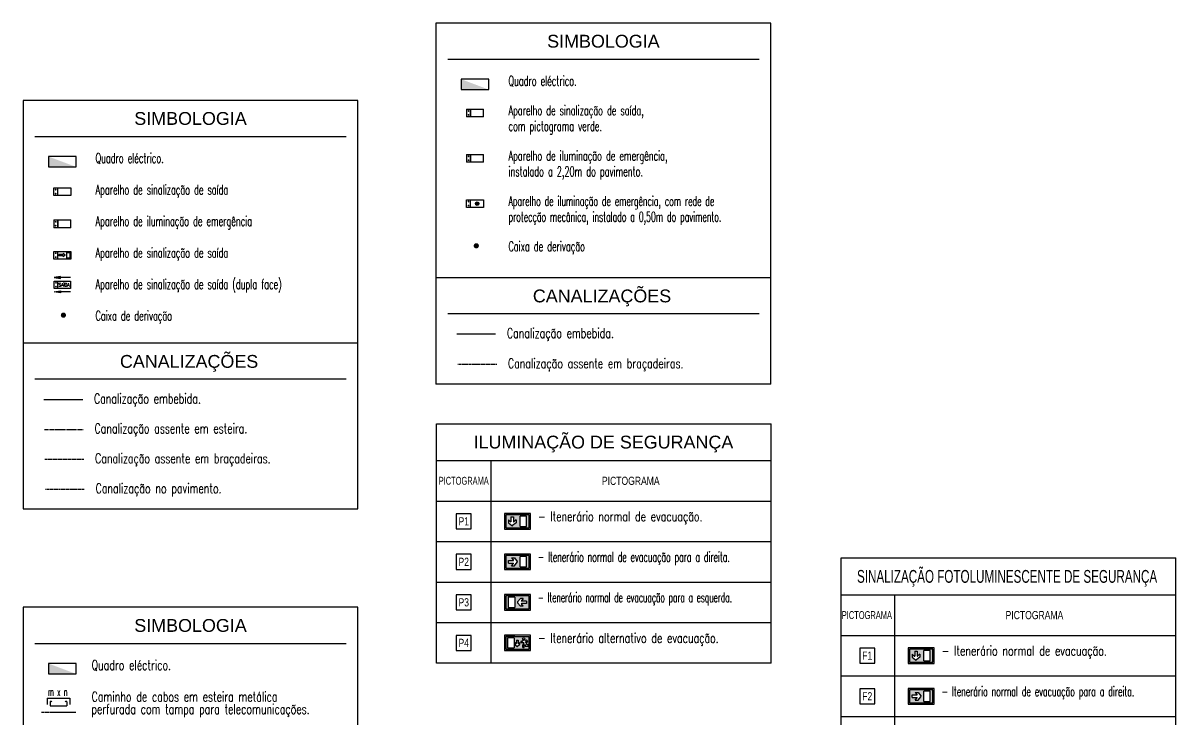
# Model space of a CAD drawing. Extents: x -8 to 729, y -363 to 534.
# Drawn here: x 329.3 to 622, y 342 to 518.6 of the extents above; entities that cross this region are included whole.
import ezdxf
from ezdxf.enums import TextEntityAlignment as Align

# ---------------------------------------------------------------- set-up
doc = ezdxf.new("R2010")
doc.units = 0
doc.header["$LTSCALE"] = 0.8
doc.header["$MEASUREMENT"] = 0
for name, pattern in [('CENTER2', [1.125, 0.75, -0.125, 0.125, -0.125]), ('DASHDOT2', [1.5875, 0.79375, -0.396875, 0, -0.396875]), ('DASHED', [0.75, 0.5, -0.25]), ('PHANTOM2', [31.75, 15.875, -3.175, 3.175, -3.175, 3.175, -3.175])]:
    doc.linetypes.add(name, pattern=pattern)
doc.layers.get('0').update_dxf_attribs({"color": 3, "linetype": 'CONTINUOUS'})
for name, color, linetype in [('0_Cx', 10, 'DASHED'), ('0_DESIGNAÇÕES', 3, 'CONTINUOUS'), ('0_ESTEIRA', 3, 'CONTINUOUS'), ('0_extintor', 5, 'CONTINUOUS'), ('0_LETREIRO_SAIDA', 4, 'CONTINUOUS'), ('0_ligações', 10, 'CONTINUOUS'), ('0_SIMBOLOGIA', 3, 'CONTINUOUS'), ('0_TEXTO', 3, 'CONTINUOUS'), ('LEGENDA', 1, 'CONTINUOUS'), ('Quadros', 170, 'CONTINUOUS'), ('TELEFONES', 4, 'CONTINUOUS')]:
    doc.layers.add(name, color=color, linetype=linetype)
doc.styles.add('ARIAL', font='arial.ttf')
doc.styles.add('PEN', font='ROMANS.SHX', dxfattribs={"width": 0.7, "height": 1})
doc.styles.add('ROMANS', font='romans', dxfattribs={"width": 0.9})
doc.styles.add('STYLE1', font='sanss___.ttf', dxfattribs={"height": 0.6})

# ---------------------------------------------------------------- blocks, each defined once
blk = doc.blocks.new('ls3')
at = {"layer": '0_LETREIRO_SAIDA'}
blk.add_hatch(color=1, dxfattribs=at).paths.add_polyline_path([(0.08, 1.38, 1), (1.31, 1.38, 1)])
for p, q in [((-3, 2.76), (-1.6, 2.76)), ((-3, 1.37), (-3, 2.76)), ((-3, 0), (-3, 1.37)), ((3, 0), (-3, 0)), ((-1.6, 2.76), (3, 2.76)), ((-1.6, 0), (-1.6, 2.76)), ((3, 2.76), (3, 0))]:
    blk.add_line(p, q, dxfattribs=at)
at = {"layer": '0_LETREIRO_SAIDA', "color": 1, "const_width": 0.317}
for points in [[(-2.46, 2.09, 1), (-2.14, 2.09, 1)], [(-2.46, 0.7, -1), (-2.14, 0.7, -1)]]:
    blk.add_lwpolyline(points, format="xyb", close=True, dxfattribs=at)
at = {"layer": '0_LETREIRO_SAIDA', "color": 1}
blk.add_circle((0.7, 1.38), 0.617, dxfattribs=at)
blk = doc.blocks.new('LS1')
at = {"layer": '0_LETREIRO_SAIDA'}
for p, q in [((-3, 2.76), (-3, 0)), ((-3, 2.76), (3, 2.76)), ((3, 0), (-3, 0)), ((3, 0), (3, 2.76))]:
    blk.add_line(p, q, dxfattribs=at)
at = {"layer": '0_LETREIRO_SAIDA', "color": 1, "const_width": 0.317}
for points in [[(-2.46, 2.09, 1), (-2.14, 2.09, 1)], [(-2.46, 0.7, -1), (-2.14, 0.7, -1)]]:
    blk.add_lwpolyline(points, format="xyb", close=True, dxfattribs=at)
at = {"layer": '0_LETREIRO_SAIDA'}
blk.add_lwpolyline([(-1.6, 2.76), (-1.6, 2.76), (-1.6, 0), (-1.6, 0)], close=True, dxfattribs=at)
blk = doc.blocks.new('CX')
at = {"layer": '0_Cx', "linetype": 'Continuous', "const_width": 0.625}
blk.add_lwpolyline([(-0.3125, 0, 1), (0.3125, 0, 1)], format="xyb", close=True, dxfattribs=at)
blk = doc.blocks.new('LS')
at = {"layer": '0_LETREIRO_SAIDA'}
for p, q in [((-3, 0), (-3, 2.76)), ((-3, 2.76), (3, 2.76)), ((-3, 0), (-3, 1.37)), ((3, 0), (-3, 0)), ((-1.6, 0), (-1.6, 2.76)), ((3, 2.76), (3, 0))]:
    blk.add_line(p, q, dxfattribs=at)
at = {"layer": '0_LETREIRO_SAIDA', "color": 1, "const_width": 0.317}
for points in [[(-2.46, 2.09, 1), (-2.14, 2.09, 1)], [(-2.46, 0.7, -1), (-2.14, 0.7, -1)]]:
    blk.add_lwpolyline(points, format="xyb", close=True, dxfattribs=at)
blk = doc.blocks.new('LS2')
at = {"layer": '0_LETREIRO_SAIDA'}
for p, q in [((-3, 1.37), (-3, 2.76)), ((-3, 2.76), (3, 2.76)), ((-3, 0), (-3, 1.37)), ((3, 0), (-3, 0)), ((-1.6, 0), (-1.6, 2.76)), ((3, 2.76), (3, 0))]:
    blk.add_line(p, q, dxfattribs=at)
at = {"layer": '0_LETREIRO_SAIDA', "color": 2}
for p, q in [((-1.25, 1.14), (-1.25, 1.62)), ((0.33, 1.62), (-1.25, 1.62)), ((-1.25, 1.62), (0.33, 1.62)), ((0.33, 1.14), (-1.25, 1.14)), ((1.07, 1.38), (0.33, 1.98)), ((0.33, 1.98), (0.33, 1.62)), ((1.07, 1.38), (0.33, 0.78)), ((0.33, 1.14), (0.33, 0.78)), ((1.53, 2.39), (1.53, 0.37)), ((1.53, 2.39), (2.63, 2.39)), ((2.63, 0.37), (1.53, 0.37)), ((2.63, 2.39), (2.63, 0.37))]:
    blk.add_line(p, q, dxfattribs=at)
at = {"layer": '0_LETREIRO_SAIDA', "color": 1}
for points in [[(-2.46, 2.09, 0.317, 0.317, 1), (-2.14, 2.09, 0.317, 0.317, 1)], [(-2.46, 0.7, 0.317, 0.317, -1), (-2.14, 0.7, 0.317, 0.317, -1)]]:
    blk.add_lwpolyline(points, format="xyseb", close=True, dxfattribs=at)
blk = doc.blocks.new('LS4')
at = {"layer": '0_LETREIRO_SAIDA', "ltscale": 1000}
for points in [[(-1.39, 2.26), (-1.39, 2.63), (-1.39, 3), (-3.7, 2.63)], [(-1.39, -2.26), (-1.39, -2.63), (-1.39, -3), (-3.7, -2.63)]]:
    blk.add_hatch(color=2, dxfattribs=at).paths.add_polyline_path(points)
at = {"layer": '0_LETREIRO_SAIDA', "color": 2, "linetype": 'Continuous'}
for p, q in [((-1.39, 3), (-3.7, 2.63)), ((-3.7, 2.63), (-1.39, 2.26)), ((-1.39, 2.63), (-1.39, 3)), ((-1.39, 2.26), (-1.39, 2.63)), ((-3.7, -2.63), (-1.39, -2.26)), ((-1.39, -3), (-3.7, -2.63)), ((-1.39, -2.26), (-1.39, -2.63)), ((-1.39, -2.63), (-1.39, -3))]:
    blk.add_line(p, q, dxfattribs=at)
at = {"layer": '0_LETREIRO_SAIDA'}
for p, q in [((-3.7, 1.38), (2.3, 1.38)), ((-3.7, -1.38), (-3.7, 1.38)), ((-2.3, -1.38), (-2.3, 1.38)), ((2.3, 1.38), (2.3, -1.38)), ((-3.7, -1.38), (-3.7, -0.01)), ((2.3, -1.38), (-3.7, -1.38))]:
    blk.add_line(p, q, dxfattribs=at)
at = {"layer": '0_LETREIRO_SAIDA', "color": 2}
for p, q in [((2.3, 2.63), (-1.39, 2.63)), ((2.3, -2.63), (-1.39, -2.63))]:
    blk.add_line(p, q, dxfattribs=at)
at = {"layer": '0_LETREIRO_SAIDA', "color": 1}
for points in [[(-3.16, 0.71, 0.317, 0.317, 1), (-2.84, 0.71, 0.317, 0.317, 1)], [(-3.16, -0.68, 0.317, 0.317, -1), (-2.84, -0.68, 0.317, 0.317, -1)]]:
    blk.add_lwpolyline(points, format="xyseb", close=True, dxfattribs=at)
at = {"layer": '0_LETREIRO_SAIDA', "color": 2, "style": 'ROMANS', "width": 0.75}
blk.add_text('SAÍDA', height=1.279, dxfattribs=at).set_placement((0, 0), align=Align.MIDDLE_CENTER)

msp = doc.modelspace()

# ---------------------------------------------------------------- hatches: boundary and pattern name
at = {"layer": '0_extintor'}
h = msp.add_hatch(color=245, dxfattribs=at)
h.paths.add_polyline_path([(457.79, 390.55), (457.79, 393.82), (451.85, 393.82), (451.85, 390.55)])
h.paths.add_polyline_path([(455.5, 393.49), (457.14, 393.49), (457.14, 390.88), (455.5, 390.88)], flags=16)
h.paths.add_polyline_path([(453.13, 392.04), (452.53, 392.52), (452.53, 391.79), (453.41, 391.09, 0.35123), (453.61, 391.09), (454.49, 391.79), (454.49, 392.52), (453.9, 392.04, -0.705724), (453.84, 392.06), (453.84, 393.32), (453.18, 393.32), (453.18, 392), (453.14, 392.03, -0.106344)], flags=16)
h = msp.add_hatch(color=245, dxfattribs=at)
h.paths.add_polyline_path([(457.79, 380.27), (457.79, 383.53), (451.85, 383.53), (451.85, 380.27)])
h.paths.add_polyline_path([(453.82, 381.51), (453.34, 380.92), (454.07, 380.92), (454.77, 381.8, 0.35123), (454.77, 382), (454.07, 382.88), (453.34, 382.88), (453.82, 382.29, -0.705724), (453.8, 382.23), (452.54, 382.23), (452.54, 381.57), (453.86, 381.57), (453.83, 381.53, -0.106344)], flags=16)
h.paths.add_polyline_path([(455.5, 383.21), (457.14, 383.21), (457.14, 380.59), (455.5, 380.59)], flags=16)
h = msp.add_hatch(color=245, dxfattribs=at)
h.paths.add_polyline_path([(457.79, 369.98), (457.79, 373.25), (451.85, 373.25), (451.85, 369.98)])
h.paths.add_polyline_path([(454.14, 370.31), (452.5, 370.31), (452.5, 372.92), (454.14, 372.92)], flags=16)
h.paths.add_polyline_path([(455.82, 372), (456.3, 372.6), (455.57, 372.6), (454.87, 371.72, 0.35123), (454.87, 371.51), (455.57, 370.63), (456.3, 370.63), (455.82, 371.23, -0.705724), (455.84, 371.29), (457.1, 371.29), (457.1, 371.94), (455.78, 371.94), (455.82, 371.99, -0.106344)], flags=16)
h = msp.add_hatch(color=245, dxfattribs=at)
h.paths.add_polyline_path([(454.14, 362.96), (451.85, 362.96), (451.85, 359.7), (457.79, 359.7), (457.79, 362.96)])
h.paths.add_polyline_path([(456.68, 362.37, -1), (456.13, 362.37, -1)], flags=16)
h.paths.add_polyline_path([(455.02, 362.02), (455.02, 361.2, 0.629159), (455.08, 361.18), (455.3, 361.36, -0.629159), (455.35, 361.33), (455.35, 360.88, -0.227628), (455.34, 360.86), (454.82, 360.44, -0.35123), (454.77, 360.44), (454.25, 360.86, -0.227628), (454.24, 360.88), (454.24, 361.33, -0.629159), (454.29, 361.36), (454.51, 361.18, 0.629159), (454.57, 361.2), (454.57, 362.02, -0.414214), (454.6, 362.05), (454.99, 362.05, -0.414214)], flags=16)
h.paths.add_polyline_path([(456.16, 361.96), (456.66, 362.08), (457.17, 362.02, -0.237324), (457.19, 362), (457.42, 361.61, -0.414214), (457.41, 361.56), (457.16, 361.42, -0.414214), (457.11, 361.43), (456.96, 361.69, 0.293385), (456.93, 361.71, 0.691132), (456.89, 361.66), (457.12, 361.26, -0.131652), (457.17, 361.08), (457.17, 360.9, 0.414214), (457.2, 360.86), (457.48, 360.86, -0.414214), (457.52, 360.83), (457.52, 360.55, -0.414214), (457.48, 360.51), (456.85, 360.51, -0.414214), (456.82, 360.55), (456.82, 360.95), (456.56, 360.65), (456.56, 360.15, -0.414214), (456.52, 360.12), (456.24, 360.12, -0.414214), (456.21, 360.15), (456.21, 360.77), (456.55, 361.18), (456.37, 361.48), (456.37, 361.31), (455.7, 361.31, -0.414214), (455.67, 361.34), (455.67, 361.62, -0.414214), (455.7, 361.66), (456.13, 361.66), (456.13, 361.92, -0.347477)], flags=16)
h.paths.add_polyline_path([(453.95, 362.64), (453.95, 360.03), (452.32, 360.03), (452.32, 362.64)], flags=16)
h = msp.add_hatch(color=245, dxfattribs=at)
h.paths.add_polyline_path([(560.28, 356.45), (560.28, 359.73), (554.31, 359.73), (554.31, 356.45)])
h.paths.add_polyline_path([(557.98, 359.4), (559.62, 359.4), (559.62, 356.78), (557.98, 356.78)], flags=16)
h.paths.add_polyline_path([(555.59, 357.95), (554.99, 358.43), (554.99, 357.69), (555.87, 356.99, 0.35123), (556.08, 356.99), (556.96, 357.69), (556.96, 358.43), (556.36, 357.95, -0.705724), (556.31, 357.97), (556.31, 359.23), (555.65, 359.23), (555.65, 357.9), (555.6, 357.94, -0.106344)], flags=16)
h = msp.add_hatch(color=245, dxfattribs=at)
h.paths.add_polyline_path([(560.28, 346.13), (560.28, 349.41), (554.31, 349.41), (554.31, 346.13)])
h.paths.add_polyline_path([(556.28, 347.38), (555.8, 346.78), (556.54, 346.78), (557.24, 347.67, 0.35123), (557.24, 347.87), (556.54, 348.75), (555.8, 348.75), (556.28, 348.16, -0.705724), (556.26, 348.1), (555, 348.1), (555, 347.44), (556.33, 347.44), (556.29, 347.39, -0.106344)], flags=16)
h.paths.add_polyline_path([(557.98, 349.08), (559.62, 349.08), (559.62, 346.46), (557.98, 346.46)], flags=16)

# ---------------------------------------------------------------- linework, layer by layer
at = {"color": 2}
for p, q in [((448.03, 407.61, 25957.05), (448.03, 356.18, 25957.05)), ((434.26, 397.33, 25957.05), (519.24, 397.31, 25957.05)), ((434.26, 387.04, 25957.05), (519.24, 387.03, 25957.05)), ((434.26, 376.76, 25957.05), (519.24, 376.75, 25957.05)), ((536.97, 373.52, 25957.05), (621.97, 373.52, 25957.05)), ((550.56, 373.52, 25957.05), (550.56, 227.09, 25957.05)), ((434.26, 366.47, 25957.05), (519.24, 366.46, 25957.05)), ((536.97, 363.24, 25957.05), (621.97, 363.24, 25957.05)), ((536.97, 352.93, 25957.05), (621.97, 352.93, 25957.05)), ((536.97, 342.61, 25957.05), (621.97, 342.61, 25957.05))]:
    msp.add_line(p, q, dxfattribs=at)
for p, q in [((452.53, 392.52, 25957.05), (453.13, 392.04, 25957.05)), ((452.53, 392.52, 25957.05), (452.53, 391.79, 25957.05)), ((453.18, 393.32, 25957.05), (453.18, 392.06, 25957.05)), ((453.18, 393.32, 25957.05), (453.84, 393.32, 25957.05)), ((453.84, 393.32, 25957.05), (453.84, 392.06, 25957.05)), ((454.49, 392.52, 25957.05), (453.9, 392.04, 25957.05)), ((454.49, 392.52, 25957.05), (454.49, 391.79, 25957.05)), ((455.5, 390.88, 25957.05), (455.5, 393.49, 25957.05)), ((457.14, 393.49, 25957.05), (455.5, 393.49, 25957.05)), ((457.14, 390.88, 25957.05), (457.14, 393.49, 25957.05)), ((452.53, 391.79, 25957.05), (453.41, 391.09, 25957.05)), ((454.49, 391.79, 25957.05), (453.61, 391.09, 25957.05)), ((455.5, 390.88, 25957.05), (457.14, 390.88, 25957.05)), ((452.54, 382.23, 25957.05), (453.8, 382.23, 25957.05)), ((452.54, 381.57, 25957.05), (452.54, 382.23, 25957.05)), ((452.54, 381.57, 25957.05), (453.8, 381.57, 25957.05)), ((453.34, 382.88, 25957.05), (453.82, 382.29, 25957.05)), ((453.34, 382.88, 25957.05), (454.07, 382.88, 25957.05)), ((453.34, 380.92, 25957.05), (453.82, 381.51, 25957.05)), ((453.34, 380.92, 25957.05), (454.07, 380.92, 25957.05)), ((454.07, 382.88, 25957.05), (454.77, 382, 25957.05)), ((454.07, 380.92, 25957.05), (454.77, 381.8, 25957.05)), ((455.5, 380.59, 25957.05), (455.5, 383.21, 25957.05)), ((457.14, 383.21, 25957.05), (455.5, 383.21, 25957.05)), ((455.5, 380.59, 25957.05), (457.14, 380.59, 25957.05)), ((457.14, 380.59, 25957.05), (457.14, 383.21, 25957.05)), ((452.5, 372.92, 25957.05), (452.5, 370.31, 25957.05)), ((454.14, 372.92, 25957.05), (452.5, 372.92, 25957.05)), ((454.14, 372.92, 25957.05), (454.14, 370.31, 25957.05)), ((455.57, 372.6, 25957.05), (454.87, 371.72, 25957.05)), ((456.3, 372.6, 25957.05), (455.57, 372.6, 25957.05)), ((456.3, 372.6, 25957.05), (455.82, 372, 25957.05)), ((457.1, 371.94, 25957.05), (455.84, 371.94, 25957.05)), ((457.1, 371.94, 25957.05), (457.1, 371.29, 25957.05)), ((452.5, 370.31, 25957.05), (454.14, 370.31, 25957.05)), ((455.57, 370.63, 25957.05), (454.87, 371.51, 25957.05)), ((456.3, 370.63, 25957.05), (455.57, 370.63, 25957.05)), ((456.3, 370.63, 25957.05), (455.82, 371.23, 25957.05)), ((457.1, 371.29, 25957.05), (455.84, 371.29, 25957.05)), ((454.14, 362.96, 25957.05), (457.79, 362.96, 25957.05)), ((453.95, 362.64, 25957.05), (452.32, 362.64, 25957.05)), ((452.32, 362.64, 25957.05), (452.32, 360.03, 25957.05)), ((452.32, 360.03, 25957.05), (453.95, 360.03, 25957.05)), ((453.95, 362.64, 25957.05), (453.95, 360.03, 25957.05)), ((454.24, 361.33, 25957.05), (454.24, 360.88, 25957.05)), ((454.25, 360.86, 25957.05), (454.77, 360.44, 25957.05)), ((454.29, 361.36, 25957.05), (454.51, 361.18, 25957.05)), ((454.57, 362.02, 25957.05), (454.57, 361.2, 25957.05)), ((454.6, 362.05, 25957.05), (454.99, 362.05, 25957.05)), ((455.34, 360.86, 25957.05), (454.82, 360.44, 25957.05)), ((455.02, 362.02, 25957.05), (455.02, 361.2, 25957.05)), ((455.3, 361.36, 25957.05), (455.08, 361.18, 25957.05)), ((455.35, 361.33, 25957.05), (455.35, 360.88, 25957.05)), ((455.67, 361.62, 25957.05), (455.67, 361.34, 25957.05)), ((456.13, 361.66, 25957.05), (455.7, 361.66, 25957.05)), ((456.37, 361.31, 25957.05), (455.7, 361.31, 25957.05)), ((456.13, 361.66, 25957.05), (456.13, 361.92, 25957.05)), ((456.16, 361.96, 25957.05), (456.65, 362.08, 25957.05)), ((456.21, 360.77, 25957.05), (456.55, 361.18, 25957.05)), ((456.21, 360.15, 25957.05), (456.21, 360.77, 25957.05)), ((456.24, 360.12, 25957.05), (456.52, 360.12, 25957.05)), ((456.55, 361.18, 25957.05), (456.37, 361.48, 25957.05)), ((456.37, 361.48, 25957.05), (456.37, 361.31, 25957.05)), ((456.56, 360.65, 25957.05), (456.82, 360.95, 25957.05)), ((456.56, 360.15, 25957.05), (456.56, 360.65, 25957.05)), ((456.66, 362.08, 25957.05), (457.17, 362.02, 25957.05)), ((456.82, 360.95, 25957.05), (456.82, 360.55, 25957.05)), ((456.85, 360.51, 25957.05), (457.48, 360.51, 25957.05)), ((457.12, 361.26, 25957.05), (456.89, 361.66, 25957.05)), ((456.92, 361.71, 25957.05), (456.94, 361.71, 25957.05)), ((457.11, 361.43, 25957.05), (456.96, 361.69, 25957.05)), ((457.41, 361.56, 25957.05), (457.16, 361.42, 25957.05)), ((457.17, 360.9, 25957.05), (457.17, 361.08, 25957.05)), ((457.42, 361.61, 25957.05), (457.19, 362, 25957.05)), ((457.48, 360.86, 25957.05), (457.2, 360.86, 25957.05)), ((457.52, 360.83, 25957.05), (457.52, 360.55, 25957.05)), ((554.99, 358.43, 25957.05), (555.59, 357.95, 25957.05)), ((554.99, 358.43, 25957.05), (554.99, 357.69, 25957.05)), ((554.99, 357.69, 25957.05), (555.87, 356.99, 25957.05)), ((555.65, 359.23, 25957.05), (555.65, 357.97, 25957.05)), ((555.65, 359.23, 25957.05), (556.31, 359.23, 25957.05)), ((556.96, 357.69, 25957.05), (556.08, 356.99, 25957.05)), ((556.31, 359.23, 25957.05), (556.31, 357.97, 25957.05)), ((556.96, 358.43, 25957.05), (556.36, 357.95, 25957.05)), ((556.96, 358.43, 25957.05), (556.96, 357.69, 25957.05)), ((557.98, 356.78, 25957.05), (557.98, 359.4, 25957.05)), ((559.62, 359.4, 25957.05), (557.98, 359.4, 25957.05)), ((559.62, 356.78, 25957.05), (559.62, 359.4, 25957.05)), ((557.98, 356.78, 25957.05), (559.62, 356.78, 25957.05)), ((555.8, 348.75, 25957.05), (556.28, 348.16, 25957.05)), ((555.8, 348.75, 25957.05), (556.54, 348.75, 25957.05)), ((556.54, 348.75, 25957.05), (557.24, 347.87, 25957.05)), ((557.98, 346.46, 25957.05), (557.98, 349.08, 25957.05)), ((559.62, 349.08, 25957.05), (557.98, 349.08, 25957.05)), ((559.62, 346.46, 25957.05), (559.62, 349.08, 25957.05)), ((555, 348.1, 25957.05), (556.26, 348.1, 25957.05)), ((555, 347.44, 25957.05), (555, 348.1, 25957.05)), ((555, 347.44, 25957.05), (556.26, 347.44, 25957.05)), ((555.8, 346.78, 25957.05), (556.28, 347.38, 25957.05)), ((555.8, 346.78, 25957.05), (556.54, 346.78, 25957.05)), ((556.54, 346.78, 25957.05), (557.24, 347.67, 25957.05)), ((557.98, 346.46, 25957.05), (559.62, 346.46, 25957.05))]:
    msp.add_line(p, q)
at = {"color": 2, "elevation": 25957.05}
for points in [[(451.52, 394.15), (451.52, 390.22), (458.13, 390.22), (458.13, 394.15)], [(451.52, 383.86), (451.52, 379.94), (458.13, 379.94), (458.13, 383.86)], [(458.13, 369.65), (458.13, 373.58), (451.52, 373.58), (451.52, 369.65)], [(458.13, 359.37), (458.13, 363.29), (451.52, 363.29), (451.52, 359.37)], [(553.97, 360.06), (553.97, 356.12), (560.61, 356.12), (560.61, 360.06)], [(553.97, 349.74), (553.97, 345.8), (560.61, 345.8), (560.61, 349.74)]]:
    msp.add_lwpolyline(points, close=True, dxfattribs=at)
at = {"elevation": 25957.05}
for points in [[(451.85, 393.82), (451.85, 390.55), (457.79, 390.55), (457.79, 393.82)], [(451.85, 383.53), (451.85, 380.27), (457.79, 380.27), (457.79, 383.53)], [(457.79, 369.98), (457.79, 373.25), (451.85, 373.25), (451.85, 369.98)], [(554.31, 359.73), (554.31, 356.45), (560.28, 356.45), (560.28, 359.73)], [(554.31, 349.41), (554.31, 346.13), (560.28, 346.13), (560.28, 349.41)]]:
    msp.add_lwpolyline(points, close=True, dxfattribs=at)
for points in [[(454.14, 362.96), (451.85, 362.96), (451.85, 359.7), (457.79, 359.7)], [(457.79, 359.7), (457.79, 362.96)]]:
    msp.add_lwpolyline(points, dxfattribs=at)
msp.add_circle((456.4, 362.37, 25957.05), 0.273)
for centre, radius, start, end in [((453.15, 392.06, 25957.05), 0.0327, 219.1538, 0), ((453.51, 391.21, 25957.05), 0.164, 231.2944, 308.7056), ((453.87, 392.06, 25957.05), 0.0327, 180, 320.8462), ((453.8, 382.26, 25957.05), 0.0327, 270, 50.8462), ((453.8, 381.54, 25957.05), 0.0327, 309.1538, 90), ((454.65, 381.9, 25957.05), 0.164, 321.2944, 38.7056), ((454.99, 371.62, 25957.05), 0.164, 141.2944, 218.7056), ((455.84, 371.98, 25957.05), 0.0327, 129.1538, 270), ((455.84, 371.26, 25957.05), 0.0327, 90, 230.8462), ((454.27, 361.33, 25957.05), 0.0327, 51.2944, 180), ((454.27, 360.88, 25957.05), 0.0327, 180, 231.2944), ((454.53, 361.2, 25957.05), 0.0327, 231.2944, 0), ((454.6, 362.02, 25957.05), 0.0327, 90, 180), ((454.79, 360.46, 25957.05), 0.0327, 231.2944, 308.7056), ((454.99, 362.02, 25957.05), 0.0327, 0, 90), ((455.06, 361.2, 25957.05), 0.0327, 180, 308.7056), ((455.32, 361.33, 25957.05), 0.0327, 0, 128.7056), ((455.32, 360.88, 25957.05), 0.0327, 308.7056, 360), ((455.7, 361.62, 25957.05), 0.0351, 90, 180), ((455.7, 361.34, 25957.05), 0.0351, 180, 270), ((456.17, 361.92, 25957.05), 0.0351, 103.3554, 180), ((456.24, 360.15, 25957.05), 0.0351, 180, 270), ((456.52, 360.15, 25957.05), 0.0351, 270, 0), ((456.66, 362.04, 25957.05), 0.0351, 83.4027, 103.3554), ((456.85, 360.55, 25957.05), 0.0351, 180, 270), ((456.92, 361.68, 25957.05), 0.0351, 83.4027, 210), ((456.93, 361.67, 25957.05), 0.0351, 30, 83.4027), ((457.15, 361.45, 25957.05), 0.0351, 210, 300), ((456.82, 361.08, 25957.05), 0.351, 0, 30), ((457.16, 361.98, 25957.05), 0.0351, 30, 83.4027), ((457.2, 360.9, 25957.05), 0.0351, 180, 270), ((457.39, 361.59, 25957.05), 0.0351, 300, 30), ((457.48, 360.83, 25957.05), 0.0351, 0, 90), ((457.48, 360.55, 25957.05), 0.0351, 270, 0), ((555.62, 357.97, 25957.05), 0.0328, 219.1538, 0), ((556.34, 357.97, 25957.05), 0.0328, 180, 320.8462), ((555.98, 357.12, 25957.05), 0.164, 231.2944, 308.7056), ((556.26, 348.13, 25957.05), 0.0328, 270, 50.8462), ((556.26, 347.41, 25957.05), 0.0328, 309.1538, 90), ((557.12, 347.77, 25957.05), 0.164, 321.2944, 38.7056)]:
    msp.add_arc(centre, radius, start, end)
at = {"layer": '0_DESIGNAÇÕES', "color": 3, "elevation": 25957.05}
for points in [[(439.28, 390.28), (443.1, 390.28), (443.1, 394.09), (439.28, 394.09)], [(439.28, 379.99), (443.1, 379.99), (443.1, 383.81), (439.28, 383.81)], [(439.28, 369.71), (443.1, 369.71), (443.1, 373.52), (439.28, 373.52)], [(439.28, 359.42), (443.1, 359.42), (443.1, 363.24), (439.28, 363.24)], [(541.7, 356.17), (545.53, 356.17), (545.53, 360.01), (541.7, 360.01)], [(541.7, 345.85), (545.53, 345.85), (545.53, 349.68), (541.7, 349.68)]]:
    msp.add_lwpolyline(points, close=True, dxfattribs=at)
at = {"layer": '0_ESTEIRA', "color": 5, "linetype": 'CENTER2', "ltscale": 0.3}
msp.add_line((333.99, 343.73, 25925.16), (342.72, 343.73, 25925.16), dxfattribs=at)
at = {"layer": '0_LETREIRO_SAIDA'}
for p, q in [((441.92, 496.81, -54.38), (446.25, 496.81, -54.38)), ((441.92, 496.81, -54.38), (441.92, 494.82, -54.38)), ((446.25, 494.82, -54.38), (441.92, 494.82, -54.38)), ((446.25, 494.82, -54.38), (446.25, 496.81, -54.38))]:
    msp.add_line(p, q, dxfattribs=at)
at = {"layer": '0_LETREIRO_SAIDA', "color": 1, "elevation": -54.38}
for points in [[(442.31, 496.33, 0.229, 0.229, 1), (442.54, 496.33, 0.229, 0.229, 1)], [(442.31, 495.32, 0.229, 0.229, -1), (442.54, 495.32, 0.229, 0.229, -1)]]:
    msp.add_lwpolyline(points, format="xyseb", close=True, dxfattribs=at)
at = {"layer": '0_LETREIRO_SAIDA', "elevation": -54.38}
msp.add_lwpolyline([(442.93, 496.81), (442.93, 496.81), (442.93, 494.82), (442.93, 494.82)], close=True, dxfattribs=at)
at = {"layer": '0_ligações', "color": 10, "linetype": 'DASHDOT2', "ltscale": 0.3}
for p, q in [((439.7, 432.04, 25957.05), (449.56, 432.04, 25957.05)), ((334.9, 407.93, 25925.16), (344.75, 407.93, 25925.16))]:
    msp.add_line(p, q, dxfattribs=at)
at = {"layer": '0_ligações'}
msp.add_line((434.26, 407.61, 25957.05), (519.24, 407.61, 25957.05), dxfattribs=at)
at = {"layer": '0_ligações', "linetype": 'PHANTOM2', "ltscale": 0.015}
msp.add_line((335.04, 400.33, 25925.16), (344.89, 400.33, 25925.16), dxfattribs=at)
at = {"layer": '0_ligações', "color": 4, "linetype": 'Continuous'}
for p, q in [((335.47, 347.25, 25925.16), (335.47, 345.69, 25925.16)), ((335.47, 347.25, 25925.16), (341.19, 347.25, 25925.16)), ((336.22, 346.32, 25925.16), (336.22, 345.34, 25925.16)), ((336.22, 345.34, 25925.16), (340.43, 345.34, 25925.16)), ((340.43, 346.32, 25925.16), (340.43, 345.34, 25925.16)), ((341.19, 347.25, 25925.16), (341.19, 345.69, 25925.16))]:
    msp.add_line(p, q, dxfattribs=at)
for centre in [(336.42, 346.32, 25925.16), (340.24, 346.32, 25925.16)]:
    msp.add_arc(centre, 0.194, 0, 180, dxfattribs=at)
at = {"layer": '0_SIMBOLOGIA', "color": 10, "ltscale": 0.5}
for p, q in [((439.43, 439.73, 25957.05), (449.28, 439.73, 25957.05)), ((334.62, 423.12, 25925.16), (344.48, 423.12, 25925.16))]:
    msp.add_line(p, q, dxfattribs=at)
at = {"layer": '0_SIMBOLOGIA', "color": 10, "linetype": 'CENTER2', "ltscale": 0.4}
msp.add_line((334.76, 415.52, 25925.16), (344.62, 415.52, 25925.16), dxfattribs=at)
at = {"layer": 'LEGENDA', "color": 2}
for p, q in [((437.14, 509.44, 31.47), (516.14, 509.44, 31.47)), ((332.34, 489.83, -0.42), (411.34, 489.83, -0.42)), ((332.34, 361.14, 25925.16), (411.34, 361.14, 25925.16))]:
    msp.add_line(p, q, dxfattribs=at)
at = {"layer": 'Quadros'}
for points, elevation in [([(447.58, 501.75), (447.58, 504.37), (440.58, 504.37), (440.58, 501.75)], -54.38), ([(342.78, 482.14), (342.78, 484.76), (335.78, 484.76), (335.78, 482.14)], -86.27), ([(342.78, 353.46), (342.78, 356.08), (335.78, 356.08), (335.78, 353.46)], 25839.31)]:
    msp.add_lwpolyline(points, close=True, dxfattribs=dict(at, elevation=elevation))
at = {"layer": 'Quadros', "color": 1}
for points in [[(440.58, 504.37, -54.38), (440.58, 501.75, -54.38), (447.58, 501.75, -54.38)], [(335.78, 484.76, -86.27), (335.78, 482.14, -86.27), (342.78, 482.14, -86.27)], [(335.78, 356.08, 25839.31), (335.78, 353.46, 25839.31), (342.78, 353.46, 25839.31)]]:
    msp.add_solid(points, dxfattribs=at)
at = {"layer": 'TELEFONES', "color": 3}
for p, q in [((519.14, 518.64, 31.48), (434.14, 518.64, 31.47)), ((434.14, 518.64, 31.47), (434.14, 454.06, 25957.04)), ((519.14, 454.06, 25957.05), (519.14, 518.64, 31.48)), ((414.34, 499.03, -0.42), (329.34, 499.03, -0.43)), ((329.34, 499.03, -0.43), (329.34, 437.45, 25925.15)), ((414.34, 437.45, 25925.16), (414.34, 499.03, -0.42)), ((434.14, 454.06, 25957.05), (434.14, 426.96, 25957.05)), ((434.14, 454.06, 25957.04), (519.14, 454.06, 25957.05)), ((519.14, 426.96, 25957.05), (519.14, 454.06, 25957.05)), ((329.34, 437.45, 25925.15), (414.34, 437.45, 25925.16)), ((329.34, 437.45, 25925.16), (329.34, 395.35, 25925.16)), ((414.34, 395.35, 25925.16), (414.34, 437.45, 25925.16)), ((519.14, 426.96, 25957.05), (434.14, 426.96, 25957.05)), ((434.26, 416.96, 25957.05), (519.24, 416.96, 25957.05)), ((434.26, 356.18, 25957.05), (434.26, 416.96, 25957.05)), ((519.24, 356.18, 25957.05), (519.24, 416.96, 25957.05)), ((329.34, 395.35, 25925.16), (414.34, 395.35, 25925.16)), ((536.97, 382.87, 25957.05), (621.97, 382.87, 25957.05)), ((536.97, 227.09, 25957.05), (536.97, 382.87, 25957.05)), ((621.97, 227.09, 25957.05), (621.97, 382.87, 25957.05)), ((414.34, 370.35, 25925.16), (329.34, 370.35, 25925.16)), ((329.34, 370.35, 25925.16), (329.34, 308.28, 45039.97)), ((414.34, 308.28, 45039.97), (414.34, 370.35, 25925.16)), ((519.24, 356.18, 25957.05), (434.26, 356.18, 25957.05))]:
    msp.add_line(p, q, dxfattribs=at)
at = {"layer": 'TELEFONES', "color": 2}
for p, q in [((516.14, 444.85, 25957.05), (437.14, 444.85, 25957.05)), ((411.34, 428.24, 25925.16), (332.34, 428.24, 25925.16))]:
    msp.add_line(p, q, dxfattribs=at)

# ---------------------------------------------------------------- block references
at = {"layer": '0_ligações'}
for name, p, xscale, yscale, zscale in [('LS1', (444.08, 483.32, -54.38), 0.7202776504641406, 0.7202776504641406, 0.7202776504641406), ('LS', (339.28, 474.84, -86.27), 0.7202776504641406, 0.7202776504641406, 0.7202776504641406), ('ls3', (444.08, 471.82, -54.38), 0.720283770088372, 0.720283770088372, 0.720283770088372), ('LS1', (339.28, 466.71, -86.27), 0.7202776504641406, 0.7202776504641406, 0.7202776504641406), ('CX', (444.38, 462.11, 31.47), 1.052631570710219, 1.052631570710219, 1.052631570710219), ('LS2', (339.28, 458.71, -86.27), 0.7202776504641406, 0.7202776504641406, 0.7202776504641406), ('LS4', (339.76, 452.22, -86.27), 0.6877022793373726, 0.6877022793373726, 0.6877022793373726), ('CX', (339.58, 444.5, -0.42), 1.052631570710219, 1.052631570710219, 1.052631570710219)]:
    msp.add_blockref(name, p, dxfattribs=dict(at, xscale=xscale, yscale=yscale, zscale=zscale))

# ---------------------------------------------------------------- texts
at = {"layer": '0_ligações', "color": 2, "style": 'PEN'}
for s, width, p in [('Quadro eléctrico.', 0.6, (452.55, 502.73, 31.47)), ('Aparelho de sinalização de saída,', 0.6, (452.55, 495.23, 31.47)), ('com pictograma verde.', 0.6, (452.55, 491.23, 31.47)), ('Aparelho de iluminação de emergência,', 0.6, (452.55, 483.73, 31.47)), ('Quadro eléctrico.', 0.6, (347.74, 483.12, -0.42)), ('instalado a 2,20m do pavimento.', 0.6, (452.55, 479.73, 31.47)), ('Aparelho de sinalização de saída', 0.6, (347.74, 475.12, -0.42)), ('Aparelho de iluminação de emergência, com rede de', 0.575, (452.55, 472.23, 31.47)), ('Aparelho de iluminação de emergência', 0.6, (347.74, 467.12, -0.42)), ('protecção mecânica, instalado a 0,50m do pavimento.', 0.575, (452.55, 468.23, 31.47)), ('Caixa de derivação', 0.6, (452.55, 460.73, 31.47)), ('Aparelho de sinalização de saída', 0.6, (347.74, 459.12, -0.42)), ('Aparelho de sinalização de saída (dupla face)', 0.6, (347.74, 451.12, -0.42)), ('Caixa de derivação', 0.6, (347.74, 443.12, -0.42))]:
    msp.add_text(s, height=2.5, dxfattribs=dict(at, width=width)).set_placement(p)
at = {"layer": '0_ligações', "color": 2, "linetype": 'Continuous', "style": 'PEN'}
for s, height, width, p in [('Canalização embebida.', 2.5, 0.7, (452.15, 438.7, 25988.53)), ('Canalização assente em braçadeiras.', 2.5, 0.7, (452.42, 431.01, 25988.53)), ('Canalização embebida.', 2.5, 0.7, (347.34, 422.09, 25956.64)), ('Canalização assente em esteira.', 2.5, 0.7, (347.48, 414.5, 25956.64)), ('Canalização assente em braçadeiras.', 2.5, 0.7, (347.62, 406.9, 25956.64)), ('Canalização no pavimento.', 2.5, 0.7, (347.76, 399.31, 25956.64)), ('- Itenerário normal de evacuação.', 2.5, 0.7, (460.01, 392.18, 25957.05)), ('- Itenerário normal de evacuação para a direita.', 2.5, 0.575, (460.01, 381.9, 25957.05)), ('- Itenerário normal de evacuação para a esquerda.', 2.5, 0.55, (460.01, 371.62, 25957.05)), ('- Itenerário alternativo de evacuação.', 2.5, 0.7, (460.01, 361.33, 25957.05)), ('- Itenerário normal de evacuação.', 2.509, 0.7, (562.5, 358.09, 25957.05)), ('Quadro eléctrico.', 2.5, 0.7, (346.74, 354.44, 25925.16)), ('Caminho de cabos em esteira metálica', 2.5, 0.7, (346.74, 346.44, 25925.16)), ('- Itenerário normal de evacuação para a direita.', 2.509, 0.575, (562.5, 347.77, 25957.05)), ('perfurada com tampa para telecomunicações.', 2.5, 0.7, (346.66, 343.27, 25925.16))]:
    msp.add_text(s, height=height, dxfattribs=dict(at, width=width)).set_placement(p)
at = {"layer": '0_TEXTO', "linetype": 'Continuous', "style": 'ROMANS', "width": 0.55}
msp.add_text('m x n', height=1.94, dxfattribs=at).set_placement((335.64, 347.92, 25925.16))
at = {"layer": 'LEGENDA', "color": 1, "style": 'ARIAL'}
for s, height, p in [('SIMBOLOGIA', 3.255, (476.64, 514.04, 31.47)), ('SIMBOLOGIA', 3.255, (371.84, 494.43, -0.42)), ('CANALIZAÇÕES', 3.2547, (476.29, 449.38, 25957.05)), ('CANALIZAÇÕES', 3.2547, (371.48, 432.77, 25925.16)), ('ILUMINAÇÃO DE SEGURANÇA', 3.2547, (476.65, 412.29, 25957.05)), ('SIMBOLOGIA', 3.255, (371.84, 365.75, 25925.16))]:
    msp.add_text(s, height=height, dxfattribs=at).set_placement(p, align=Align.MIDDLE_CENTER)
at = {"layer": 'LEGENDA', "style": 'STYLE1'}
for height, width, p in [(2, 0.65, (441.19, 402.47, 25957.05)), (2.078, 0.75, (483.59, 402.46, 25957.05)), (2.007, 0.65, (543.52, 368.38, 25957.05)), (2.078, 0.75, (586.05, 368.38, 25957.05))]:
    msp.add_text('PICTOGRAMA', height=height, dxfattribs=dict(at, width=width)).set_placement(p, align=Align.MIDDLE_CENTER)
at = {"layer": 'LEGENDA', "color": 3, "style": 'STYLE1', "width": 0.75}
for s, height, p in [('P1', 2.078, (441.19, 392.18, 25957.05)), ('P2', 2.078, (441.19, 381.9, 25957.05)), ('P3', 2.078, (441.19, 371.62, 25957.05)), ('P4', 2.078, (441.19, 361.33, 25957.05)), ('F1', 2.085, (543.61, 358.09, 25957.05)), ('F2', 2.085, (543.61, 347.77, 25957.05))]:
    msp.add_text(s, height=height, dxfattribs=at).set_placement(p, align=Align.MIDDLE_CENTER)
at = {"layer": 'LEGENDA', "color": 1, "style": 'ARIAL', "width": 0.65}
msp.add_text('SINALIZAÇÃO FOTOLUMINESCENTE DE SEGURANÇA', height=3.2547, dxfattribs=at).set_placement((579.11, 378.2, 25957.05), align=Align.MIDDLE_CENTER)

doc.saveas('drawing.dxf')
